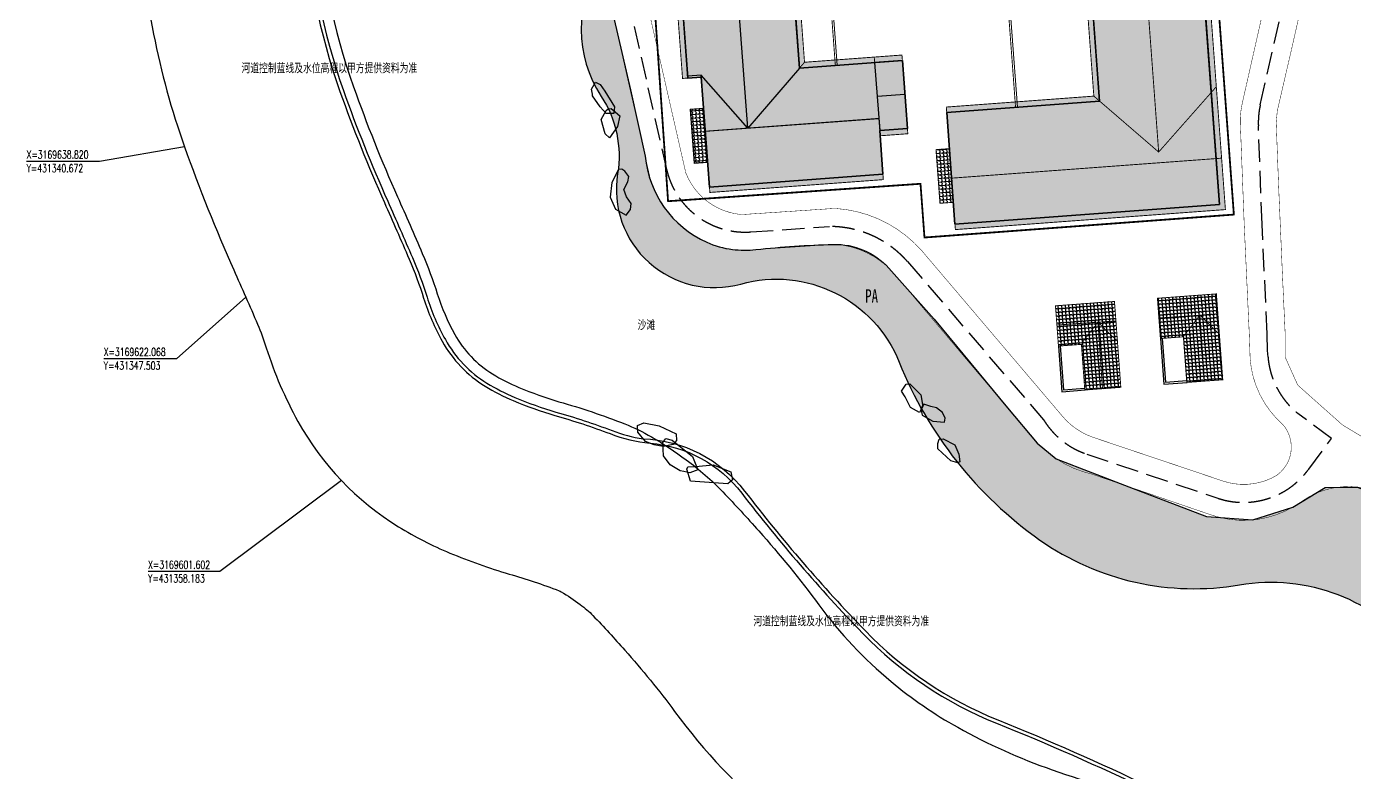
# Model space of a CAD drawing. Header units: millimetres. Extents: x -2430464 to 225692, y -180 to 1805330.
# Drawn here: x -69654 to 78441, y 834546 to 917707 of the extents above; entities that cross this region are included whole.
import ezdxf

# ---------------------------------------------------------------- set-up
doc = ezdxf.new("R2010")
doc.units = ezdxf.units.MM
doc.header["$LTSCALE"] = 1000
for name, pattern in [('!2#$0${ Gas Line }', [0]), ('CENTER', [2, 1.25, -0.25, 0.25, -0.25]), ('DASH', [0.35, 0.25, -0.1])]:
    doc.linetypes.add(name, pattern=pattern)
doc.layers.get('0').update_dxf_attribs({"linetype": 'CONTINUOUS'})
for name, color, linetype in [('00-建筑', 8, 'CONTINUOUS'), ('A建筑-W墙体', 8, 'CONTINUOUS'), ('DIM_COOR', 3, 'CONTINUOUS'), ('LP-002-文字说明', 254, 'CONTINUOUS'), ('LP-003设计水位线', 172, 'CONTINUOUS'), ('LP-007挡墙线', 36, 'CONTINUOUS'), ('LP-008景观石', 37, 'CONTINUOUS'), ('LP-009绿化边线', 82, 'CONTINUOUS'), ('LP-014绿化填充', 88, 'CONTINUOUS'), ('LP-10铺装填充', 251, 'CONTINUOUS'), ('PUB_TEXT', 7, 'CONTINUOUS'), ('RAIL', 163, 'CONTINUOUS'), ('基底轮廓线', 8, 'CONTINUOUS'), ('总图-道路中心线', 8, 'CONTINUOUS'), ('车行道', 8, 'CONTINUOUS')]:
    doc.layers.add(name, color=color, linetype=linetype)
doc.layers.add('堡坎线', color=8, linetype='CONTINUOUS', lineweight=0)
doc.layers.add('红线', color=8, linetype='CONTINUOUS', lineweight=30)
doc.styles.add('_TCH_DIM', font='SIMPLEX.shx', dxfattribs={"width": 0.7, "bigfont": 'GBCBIG.shx'})
doc.styles.add('STYLE1', font='', dxfattribs={"width": 0.7})
doc.styles.get('STYLE1').set_extended_font_data('SimSun')
pattern_1 = [(175.4686425750255, (-27830.4541823864, -59668.44139432907), (-430.3515726713626, -367.1478229532145), [80, -320]), (220.4686425750255, (-27993.11424899101, -59695.67561388016), (-31.60187485967526, -398.7496978198747), [113.137084, -452.5483400000001]), (265.4686425750255, (-28079.18456351757, -59769.10517883301), (367.1478229532145, -430.3515726713626), [399.9999999999999]), (310.4686425750255, (-28152.61412811279, -59683.03486442566), (398.7496978198747, -31.6018748596753), [113.137084, -452.5483400000001]), (202.0336937750255, (-27910.20412194729, -59662.1210193634), (-398.7496977499385, 31.60187451415876), [89.43999999999996, -804.9871907999997]), (148.9035913750255, (-28152.61412811279, -59683.03486442566), (-398.7496976963873, 31.60187518986274), [89.44, -804.9871908])]
pattern_2 = [(175.7652809743309, (-28524.5794121027, -59545.30278968811), (-428.4449728977382, -369.3709587916414), [79.99999999999991, -319.9999999999997]), (220.7652809743309, (-28687.09629964828, -59573.37878513336), (-29.53700705361041, -398.9079658522789), [113.137084, -452.5483399999999]), (265.7652809743309, (-28772.78529393673, -59647.2529759407), (369.3709587916413, -428.4449728977382), [399.9999999999997]), (310.7652809743309, (-28846.65948593616, -59561.56398200989), (398.9079658522789, -29.53700705361046), [113.1370839999999, -452.5483399999998]), (202.3303321743308, (-28604.36100578308, -59539.39538908005), (-398.9079657805548, 29.53700670846063), [89.43999999999991, -804.9871907999992]), (149.2002297743309, (-28846.65948593616, -59561.56398200989), (-398.9079657305026, 29.53700738443279), [89.43999999999994, -804.9871907999996])]

# ---------------------------------------------------------------- blocks, each defined once
blk = doc.blocks.new('asasfagh')
at = {"layer": '基底轮廓线', "linetype": 'DASH', "ltscale": 8000}
for points in [[(431741744.2486806, 3169604746.404943), (431741744.2486796, 3169589546.165534), (431754042.065155, 3169589546.165534), (431754040.6332474, 3169588046.409611), (431775247.6031132, 3169588026.162059), (431775247.6031137, 3169585246.187798), (431778644.4235301, 3169585246.187809), (431778644.4235291, 3169581846.165541), (431820843.1437712, 3169581846.165541), (431820840.612545, 3169591946.187798), (431824243.762876, 3169591946.187797), (431824240.2771578, 3169588046.162337), (431849643.6125288, 3169588046.162515), (431849643.6125278, 3169589546.165708), (431861947.107831, 3169589546.165534), (431861947.10783, 3169608946.165707), (431857043.9669743, 3169608946.555763), (431857043.7600961, 3169612046.165705), (431849443.6125355, 3169612046.165724), (431849443.6125355, 3169600546.519969), (431827144.1078234, 3169600546.51997), (431827143.7600951, 3169611946.165704), (431824443.7601142, 3169611946.397964), (431824443.7601137, 3169624246.165709), (431831794.0985298, 3169624244.765753), (431831794.0985312, 3169633646.16571), (431855593.4056559, 3169633646.149955), (431855593.4056544, 3169616546.165706), (431868093.403059, 3169616546.165706), (431868093.4030585, 3169646146.165706), (431814893.6892519, 3169646146.166622), (431814893.6903205, 3169629146.164), (431820644.1078258, 3169629146.163086), (431820644.1078238, 3169626946.160042), (431804043.7600918, 3169626946.165707), (431804043.7600965, 3169637946.307227), (431795443.7600899, 3169637946.307228), (431795443.7600894, 3169626946.165707), (431778843.7601137, 3169626946.165674), (431778843.7601089, 3169629146.160579), (431784593.8658466, 3169629146.160578), (431784593.8658543, 3169646146.165706), (431739493.4216471, 3169646146.165565), (431739493.4216485, 3169637546.1657), (431742493.4216752, 3169637546.165696), (431742493.4216571, 3169633646.165708), (431767693.4216743, 3169633646.165706), (431767701.8434525, 3169624244.829537), (431775043.760088, 3169624244.829543), (431775043.7600961, 3169611946.194366), (431772344.1078315, 3169611946.165732), (431772344.1078324, 3169604546.1657), (431772344.1078339, 3169600546.51997), (431754244.1221318, 3169600547.117579), (431754244.1221328, 3169607846.014721), (431746644.2486801, 3169607846.014721), (431746644.2486806, 3169604663.790859)], [(431704843.7391272, 3169607646.337431), (431728644.107769, 3169607646.337431), (431728651.9624162, 3169644046.158525), (431704851.5937748, 3169644046.158525)], [(431787043.7113304, 3169609546.516082), (431778843.7113338, 3169609546.516079), (431778843.7113295, 3169624946.16003), (431796742.8821149, 3169624953.939882), (431796745.6671948, 3169618546.282348), (431787043.6111774, 3169618546.26569)], [(431812443.7113285, 3169609546.516084), (431820643.7113247, 3169609546.516083), (431820643.7113261, 3169624946.160035), (431802744.5405412, 3169624953.939884), (431802741.7554622, 3169618546.282349), (431812443.8114786, 3169618546.265692)]]:
    blk.add_lwpolyline(points, close=True, dxfattribs=at)
blk = doc.blocks.new('酒店')
at = {"layer": 'RAIL', "linetype": '!2#$0${ Gas Line }', "extrusion": (0, 0, -1)}
h = blk.add_hatch(dxfattribs=at)
h.set_pattern_fill('弯瓦屋面', color=251, scale=199.9999999999999, angle=4.565368189772732e-10)
h.set_pattern_definition(pattern_2)
h.paths.add_polyline_path([(-35163.04673486948, -149200.2045092583), (-28851.45818328857, -149667.5382704735), (-27939.50408738852, -137351.2684092522), (-30361.73875671625, -137171.9078726768), (-30114.36449223757, -133831.0318002701), (-47666.31539303064, -132531.4023499489), (-51506.10170006752, -184389.1049523354), (-21388.55028021336, -186619.1490154266), (-20376.9079682827, -172956.5537724495), (-36831.86155956984, -171738.1522212029)])
edge = h.paths.add_edge_path(flags=17)
edge.add_line((-30361.73731768131, -137171.9079785347), (-31273.67489546537, -149488.1883025169))
h = blk.add_hatch(dxfattribs=at)
h.set_pattern_fill('弯瓦屋面', color=251, scale=199.9999999999999, angle=4.565368189772732e-10)
h.set_pattern_definition(pattern_2)
h.paths.add_polyline_path([(-2482.658099234104, -139837.8477921486), (-4565.195212244987, -167960.9403839111), (-15435.08017081022, -167155.8823504448), (-16084.9025079608, -175931.968047142), (-12993.36546313763, -176160.8756580353), (-13355.19380629063, -181047.498239994), (5991.834979534149, -182480.1451625824), (6944.278280496597, -169617.0539608002), (9038.795452773571, -169768.7418522835), (10914.27779191732, -144439.67466259), (7024.902946293354, -144151.6871938705), (7290.557573497295, -140561.5022892952)])
at = {"layer": 'RAIL', "extrusion": (0, 0, -1)}
h = blk.add_hatch(dxfattribs=at)
h.set_pattern_fill('弯瓦屋面', color=251, scale=199.9999999999999, angle=90.00000000045652)
h.set_pattern_definition([(265.7652809743309, (-28613.85506498814, -60751.00211429596), (369.3709587916414, -428.4449728977382), [79.99999999999991, -319.9999999999997]), (310.7652809743309, (-28585.77907073498, -60913.51900148392), (398.9079658522789, -29.53700705361043), [113.1370839999999, -452.5483399999998]), (355.7652809743309, (-28511.90487933159, -60999.20799541473), (428.4449728977382, 369.3709587916413), [399.9999999999998]), (40.76528097433093, (-28597.59387379885, -61073.08218717575), (29.53700705361048, 398.9079658522789), [113.1370839999999, -452.5483399999998]), (292.3303321743309, (-28619.76246619225, -60830.78370809555), (-29.53700670846065, -398.9079657805546), [89.43999999999994, -804.9871907999996]), (239.2002297743309, (-28597.59387379885, -61073.08218717575), (-29.53700738443282, -398.9079657305026), [89.43999999999994, -804.9871907999996])])
h.paths.add_polyline_path([(8181.301850020885, -173220.4467053413), (6685.666204214096, -173109.7028641701), (6242.611098051071, -179093.3223590851), (7738.246743619442, -179204.06620121)])
h = blk.add_hatch(dxfattribs=at)
h.set_pattern_fill('弯瓦屋面', color=251, scale=199.9999999999999, angle=90.00000000045652)
h.set_pattern_definition([(265.7652809743309, (-28639.66959369183, -61099.63743305206), (369.3709587916414, -428.4449728977382), [79.99999999999991, -319.9999999999997]), (310.7652809743309, (-28611.5935998559, -61262.15431880951), (398.9079658522789, -29.53700705361043), [113.1370839999999, -452.5483399999998]), (355.7652809743309, (-28537.71940845251, -61347.843313694), (428.4449728977382, 369.3709587916413), [399.9999999999998]), (40.76528097433093, (-28623.40840268135, -61421.71750497818), (29.53700705361048, 398.9079658522789), [113.1370839999999, -452.5483399999998]), (292.3303321743309, (-28645.57699501514, -61179.41902494431), (-29.53700670846065, -398.9079657805546), [89.43999999999994, -804.9871907999996]), (239.2002297743309, (-28623.40840268135, -61421.71750497818), (-29.53700738443282, -398.9079657305026), [89.43999999999994, -804.9871907999996])])
h.paths.add_polyline_path([(-19224.3706073761, -177704.620074749), (-20720.2754842639, -177593.8562984467), (-21163.33058971167, -183577.4757823944), (-19667.4257133007, -183688.2395596504)])
at = {"layer": 'RAIL', "linetype": '!2#$0${ Gas Line }', "extrusion": (0, 0, -1)}
h = blk.add_hatch(dxfattribs=at)
h.set_pattern_fill('弯瓦屋面', color=251, scale=200, angle=-0.2966383988489311)
h.set_pattern_definition(pattern_1)
h.paths.add_polyline_path([(-46814.28377091885, -198574.2873573303), (-47190.88061106205, -203660.3639221191), (-51211.92724311352, -203362.6268672943), (-50503.03907340765, -193788.8356876373), (-43921.05763703585, -194276.1963038445), (-44253.34896659851, -198763.9109196663)])
h = blk.add_hatch(dxfattribs=at)
h.set_pattern_fill('弯瓦屋面', color=251, scale=200, angle=-0.2966383988489311)
h.set_pattern_definition(pattern_1)
h.paths.add_polyline_path([(-35445.40674442053, -199416.0920605659), (-35822.00358462334, -204502.1686253548), (-39843.0502166152, -204204.4315705299), (-39134.16204696894, -194630.6403903961), (-32552.18061053753, -195118.0010070801), (-32884.4719401598, -199605.7156229019)])
for points in [[(-1760.448621928692, -175298.0812888145), (-4082.806741535664, -143933.8434581757)], [(4011.146678805351, -168603.6156916618), (-1760.448621928692, -175298.0812888145), (-6959.171970963478, -169415.9092769623)], [(15759.84365326166, -171541.9306578636), (12668.3069204092, -171770.8424720764)], [(-6686.330837845802, -173100.7274460793), (-8181.966480255127, -173211.471280098), (-7738.911369025707, -179195.0907745361), (-6242.688853740692, -179084.3034787178)], [(-6497.656231701374, -175648.8462495804), (12849.38011145592, -174216.3013854027)]]:
    blk.add_lwpolyline(points)
blk.add_lwpolyline([(12949.06751066446, -175562.6157746315), (16040.60424542427, -175333.7039613724), (15479.39354896545, -167754.3505563736), (12387.85681420565, -167983.2623672485)], close=True)
at = {"layer": 'A建筑-W墙体'}
for points, const_width in [([(35163.04673486948, -149200.2045092583), (28851.45818328857, -149667.5382704735), (27939.50408738852, -137351.2684092522), (30361.73875671625, -137171.9078726768), (30114.36449223757, -133831.0318002701), (47666.31539303064, -132531.4023499489), (51506.10170006752, -184389.1049523354), (21388.55028021336, -186619.1490154266), (20376.9079682827, -172956.5537724495), (36831.86155956984, -171738.1522212029)], 99.9999999999999), ([(2482.658099234104, -139837.8477921486), (4565.195212244987, -167960.9403839111), (15435.08017081022, -167155.8823504448), (16084.9025079608, -175931.968047142), (12993.36546313763, -176160.8756580353), (13355.19380629063, -181047.498239994), (-5991.834979534149, -182480.1451625824), (-6944.278280496597, -169617.0539608002), (-9038.795452773571, -169768.7418522835), (-10914.27779191732, -144439.67466259), (-7024.902946293354, -144151.6871938705), (-7290.557573497295, -140561.5022892952)], 99.9999999999999), ([(46814.28377091885, -198574.2873573303), (47190.88061106205, -203660.3639221191), (51211.92724311352, -203362.6268672943), (50503.03907340765, -193788.8356876373), (43921.05763703585, -194276.1963038445), (44253.34896659851, -198763.9109196663)], 100), ([(35445.40674442053, -199416.0920605659), (35822.00358462334, -204502.1686253548), (39843.0502166152, -204204.4315705299), (39134.16204696894, -194630.6403903961), (32552.18061053753, -195118.0010070801), (32884.4719401598, -199605.7156229019)], 100)]:
    blk.add_lwpolyline(points, close=True, dxfattribs=dict(at, const_width=const_width))
for points in [[(35517.62336826324, -148571.956823349), (28835.89359366894, -149066.6907682419), (28012.5763387084, -137947.4935064316), (30406.04430443048, -137770.2698130608), (30158.67004060745, -134429.3937544823), (47112.25895744562, -133174.0698413849), (50863.43424016237, -183835.0485196114), (21344.24476981163, -186020.7870674133), (20421.21347922087, -173554.9157238007), (37474.52901828289, -172292.2086601257), (35706.02687746286, -148407.9476761818)], [(1884.124995231628, -139882.1659841537), (4011.146678805351, -168603.6156916618), (15479.39354896545, -167754.3505563736), (16040.60424542427, -175333.7039613724), (12949.06751066446, -175562.6157746315), (13310.89585131407, -180449.2383503914), (-6036.140490651131, -181881.7832164764), (-6959.171970963478, -169415.9092769623), (-8455.32719451189, -169523.291665554), (-10315.91563785076, -144395.3719305992), (-6426.540792822838, -144107.3844604492), (-6692.374064266682, -140517.2099957466)], [(1884.124995231628, -139882.1659841537), (4011.146678805351, -168603.6156916618), (15479.38599151373, -167754.2484936714), (16040.5966873765, -175333.6019072533), (12949.05995309353, -175562.5137152672), (13310.88829451799, -180449.1362967491), (-6036.140490651131, -181881.7832164764), (-6944.278280496597, -169617.0539608002), (-8440.43350470066, -169724.4363427162), (-10315.91563785076, -144395.3719305992), (-6426.540792822838, -144107.3844604492), (-6692.374064266682, -140517.2099957466)]]:
    blk.add_lwpolyline(points, close=True, dxfattribs=at)
for points, const_width in [([(44061.88356888294, -177971.4638819695), (41309.41675209999, -140798.4041891098)], 99.9999999999999), ([(-1760.448621928692, -175298.0812888145), (-4082.806741535664, -143933.8434581757)], 99.9999999999999), ([(12993.36546266079, -176160.8756580353), (12343.40369397402, -167384.8500347137)], 99.9999999999999), ([(4565.197609722614, -167960.9727654457), (-1760.448621928692, -175298.0812888145), (-6959.171970963478, -169415.9092769623)], 99.9999999999999), ([(15759.84365326166, -171541.9306578636), (12668.3069204092, -171770.8424720764)], 99.9999999999999), ([(36831.86155956984, -171738.1522212029), (44061.88356888294, -177971.4638819695), (50491.81261271238, -170690.7640552521)], 99.9999999999999), ([(-6685.666207790375, -173109.7028717995), (-8181.301850020885, -173220.4467053413), (-7738.246739327908, -179204.0662002563), (-6242.024223864079, -179093.278904438)], 99.9999999999999), ([(-6497.656231701374, -175648.8462495804), (12849.37255585194, -174216.1993303299)], 99.9999999999999), ([(20720.27547889948, -177593.8562965393), (19224.37060683966, -177704.6200737953), (19667.42571806908, -183688.2395625114), (21163.3305901885, -183577.4757823944)], 99.9999999999999), ([(20963.96907746792, -180885.0263385773), (51081.52049678564, -178654.9822759628)], 99.9999999999999), ([(46513.95941501856, -194084.205757618), (50503.03907340765, -193788.8356876373), (51211.92724311352, -203362.6268672943), (47222.84758472443, -203657.9969382286), (46846.25074452162, -198571.9203739166)], 100), ([(32699.50674778223, -197262.1802549362), (39283.92317968607, -196808.9030203819)], 100), ([(35447.89409631491, -199328.3039159775), (37288.64547306299, -196946.2597579956), (39438.44950962067, -199053.5904402733)], 100), ([(37793.4314841032, -204278.9053301811), (37288.64547306299, -196946.2597579956)], 100), ([(44072.58967554569, -196479.2468485832), (50657.00610744953, -196025.9696140289)], 100), ([(46820.97702407837, -198545.3705096245), (48661.72840082645, -196163.3263516426), (50811.53243738413, -198270.6570339203)], 100), ([(49166.51441186666, -203495.9719238281), (48661.72840082645, -196163.3263516426)], 100)]:
    blk.add_lwpolyline(points, dxfattribs=dict(at, const_width=const_width))
for points in [[(32884.4719401598, -199605.7156229019), (33261.0687802434, -204691.7921872139), (35853.97055822611, -204499.8016409874)], [(33083.92592298985, -199590.947119236), (33445.75425964594, -204477.5697007179), (35839.20205467939, -204300.3476581573)], [(44253.34896659851, -198763.9109196663), (44629.94580668211, -203849.9874839783), (47222.84758472443, -203657.9969382286)], [(44452.80294948816, -198749.1424160004), (44814.63128608465, -203635.7649974823), (47208.07908111811, -203458.5429553986)]]:
    blk.add_lwpolyline(points, dxfattribs=at)
at = {"layer": '堡坎线', "linetype": 'DASH', "ltscale": 2000, "extrusion": (0, 0, -1), "const_width": 99.99999999999994, "flags": 128}
for points in [[(-6353.182665765285, -146069.0484366417), (-8000.07380002737, -168308.2212195396)], [(-26231.80140382051, -147753.0400600433), (-28100.19181489944, -172986.3283333778)]]:
    blk.add_lwpolyline(points, dxfattribs=at)
at = {"layer": '堡坎线', "extrusion": (0, 0, -1), "flags": 128}
for points in [[(-6552.636780440807, -146054.2817101479), (-8199.527651131153, -168293.4509420395)], [(-26431.25538665056, -147738.2715568542), (-28299.64579772949, -172971.5598282814)]]:
    blk.add_lwpolyline(points, dxfattribs=at)
at = {"layer": '总图-道路中心线', "linetype": 'DASH', "ltscale": 10}
blk.add_lwpolyline([(-19117.31085282564, -143508.5618195534), (-10817.43231874704, -179903.0726265907, 0.3693723196138757), (-1424.609024047852, -186880.7219657898), (7339.066656827927, -186277.4182386398, -0.2160224165298918), (16040.75058811903, -190180.0278763771), (31233.65257871151, -207826.9250569344, 0.1757715203444671), (36035.14925909042, -211650.8379063606), (50641.84409415722, -216565.2737727165, 0.3244557994081091), (60728.57318377495, -213412.7214078903), (60798.0020750165, -213319.5473680496), (63338.20660716295, -209910.5757718086), (59592.94490838051, -207119.783747673, -0.2056455822026789), (56255.94824546576, -200849.610145092), (56192.50614380836, -200091.0408291817), (56168.99990308285, -198261.8039989471), (55604.13793718815, -186055.5899934769), (55180.37550717592, -175034.2033958435, -0.06527185480157001), (55395.16892999411, -172704.2650094032), (59155.27542942762, -156068.2781267166)], format="xyb", dxfattribs=at)
at = {"layer": '红线', "linetype": 'CENTER', "ltscale": 200, "const_width": 200}
blk.add_lwpolyline([(-4442.04497385025, -20648.60587978363), (40041.94196778536, -17352.48669528961), (46317.01958835125, -102120.5746436119), (41609.89761346579, -102469.0260057449), (43477.96983975172, -128802.9123835564), (48265.97952091694, -128448.4731941223), (52448.13428020477, -184943.911796093), (17942.84317755699, -187502.1870651245), (17499.46331512928, -181512.7052588463), (-10653.40945905447, -183454.0795474052), (-13243.90523934364, -145849.5394163132), (-18510.76778578758, -146226.4762539864), (-22345.96801716089, -94368.39445543289), (-17166.51925075054, -93984.97843551636), (-19795.80228936672, -58382.26401853561), (-1638.928900659084, -56974.94173336029)], close=True, dxfattribs=at)
at = {"layer": '车行道', "color": 4, "linetype": 'DASH', "ltscale": 5, "const_width": 50}
blk.add_lwpolyline([(61150.40086758137, -156474.7636408806), (58956.40086770058, -166181.7636413574), (57288.15441465378, -173400.9407892227), (57168.82472711802, -174695.3510799408), (57447.67381906509, -181947.7723140717), (57848.82698088884, -191296.8721203804), (58168.40566587448, -198202.7111682892), (58168.40566581488, -200837.9019985199), (59568.40086758137, -203953.7636413574), (64525.40086758137, -208370.7636413574), (72873.40086758137, -213432.7636413574)], dxfattribs=at)
at = {"layer": '车行道', "color": 4, "linetype": 'DASH', "ltscale": 5}
blk.add_lwpolyline([(-3545.77398121357, -11507.72686672211, 100, 100, 0), (-5382.157308340073, -17467.66639280319, 100, 100, 0.09347090485771527), (-5923.037548303604, -22255.6019487381, 100, 100, 0), (-4439.855568826199, -42286.51289319992, 100, 50, -0.3223723010585181), (-9932.97649538517, -51250.10319662094, 50, 50, 0), (-14437.207444489, -53140.10293006897, 50, 50, 0.2435860306477557), (-20578.74957585335, -61344.77912378311, 50, 50, 0), (-24439.33410322666, -98135.57784509659, 50, 50, 0.04479540528453985), (-24466.19206023216, -99923.60390329361, 50, 50, 0), (-21289.81864088774, -142474.2282896042, 50, 50, 0.03744431243174948), (-21067.24724048376, -143953.2505693436, 50, 50, 0), (-12577.16195446253, -181181.8075203896, 50, 50, 0.3207635072881149), (-2140.692978680134, -188934.7517266273, 50, 50, 0), (7957.176358819008, -188256.1676168442, 50, 50, -0.1937547782918897), (14430.33964163065, -191380.1575760841, 50, 50, 0), (30270.83276426792, -210142.524971962, 50, 50, 0.1548228219619258), (36652.69026374817, -213893.4552812576, 50, 50, 0), (50004.07236379385, -218460.8600196838, 50, 50, 0.2426803096958687), (59940.62207096815, -216969.3873038292, 50, 50, -0.3087550294775956), (70084.93338876963, -216703.5044922829, 50, 50, 0)], format="xyseb", dxfattribs=at)
at = {"layer": '车行道', "color": 4, "linetype": 'DASH', "ltscale": 5, "const_width": 50}
blk.add_lwpolyline([(-17167.37446463108, -143063.8730721474), (-8677.289246618748, -180292.4297251701, 0.2883576604599377), (-2415.407835066319, -184944.1964087486), (7957.176358938217, -184256.1676168442, -0.1998387651301194), (17659.21548342705, -188993.0680408478), (33222.90972650051, -207302.8122925758, 0.1389935396294578), (36672.92098939419, -209755.2516593933), (51279.61582452059, -214669.6875257492, 0.2115187946131925), (57122.94911253452, -214083.695874691, 0.4520624909854854), (57921.21120721102, -208367.3496408463, -0.1965391135215928), (54262.90639203787, -201016.2959852219), (54169.59414029121, -198320.8968296051), (53605.9148324728, -186140.2391161919), (53605.9148324728, -186140.2391161919), (53171.77811998129, -174849.0339374542, -0.06527185786539595), (53386.57155823708, -172519.0954432487), (57065.31639313698, -156243.0801687241)], format="xyb", dxfattribs=at)
at = {"color": 251, "linetype": '!2#$0${ Gas Line }', "rotation": 274.2347190771816}
blk.add_blockref('asasfagh', (-3192832105.576907, 196450567.2264423), dxfattribs=at)

msp = doc.modelspace()

# ---------------------------------------------------------------- hatches: boundary and pattern name
at = {"layer": 'LP-014绿化填充'}
h = msp.add_hatch(dxfattribs=at)
h.set_pattern_fill('CROSS', color=256, scale=300)
h.set_pattern_definition([(0, (-431392709.98357, -3168554513.621448), (476.25, 476.25), [238.125, -714.375]), (90, (-431392590.92107, -3168554632.683948), (-476.25, 476.25), [238.125, -714.375])])
edge = h.paths.add_edge_path()
edge.add_line((-5568.233396440744, 924782.9425410461), (-2292.421538501978, 910636.6115750503))
edge.add_line((-2292.421538501978, 910636.6115750503), (-661.3819709718227, 903266.6689590644))
edge.add_arc((11022.71142044663, 904356.2481245231), 11734.78679555747, 185.3276075247512, 245.7326511506785)
edge.add_arc((10245.581310004, 902632.4772438239), 9843.935860911184, 245.7326511506726, 263.0985599049363)
edge.add_arc((10459.95939186215, 904403.6289991569), 11628.01447529941, 263.0985599050099, 276.0771985190621)
edge.add_arc((23416.6470399797, 782706.5172628593), 110756.8814872634, 91.61187642073969, 96.07719851903488, ccw=False)
edge.add_arc((20529.1351480186, 885318.9721512031), 8103.807382597398, 42.35760656375061, 91.61187642087651, ccw=False)
edge.add_line((26517.47650012374, 890778.9595088195), (31552.82635751367, 885100.6952490043))
edge.add_line((31552.82635751367, 885100.6952490043), (39734.06270352006, 875196.981114788))
edge.add_line((39734.06270352006, 875196.981114788), (43070.76450553536, 871271.7554964256))
edge.add_line((43070.76450553536, 871271.7554964256), (45192.08920660615, 869503.4802483749))
edge.add_line((45192.08920660615, 869503.4802483749), (53291.09329202771, 866395.4827875327))
edge.add_line((53291.09329202771, 866395.4827875327), (61932.24216559529, 863079.4369534682))
edge.add_line((61932.24216559529, 863079.4369534682), (67106.41940519214, 862695.9793013763))
edge.add_line((67106.41940519214, 862695.9793013763), (71556.04708388448, 864117.9616440963))
edge.add_line((71556.04708388448, 864117.9616440963), (75184.08825495839, 866322.0569986533))
edge.add_line((75184.08825495839, 866322.0569986533), (78775.99573710561, 866363.5686387252))
edge.add_line((78775.99573710561, 866363.5686387252), (83468.0590249002, 864445.3125285339))
edge.add_line((83468.0590249002, 864445.3125285339), (88762.41805681586, 861386.8592805099))
edge.add_line((88762.41805681586, 861386.8592805099), (98792.21530398726, 857176.3824090194))
edge.add_line((98792.21530398726, 857176.3824090194), (109898.4762350619, 849284.3690504264))
edge.add_line((109898.4762350619, 849284.3690504264), (121207.7284993827, 840222.0656928252))
edge.add_line((121207.7284993827, 840222.0656928252), (128843.565731138, 834238.2831305694))
edge.add_line((128843.565731138, 834238.2831305694), (136834.7595529258, 823671.2660240363))
edge.add_line((136834.7595529258, 823671.2660240363), (140887.5847387016, 819287.6216563415))
edge.add_arc((135878.3184289634, 815146.7128519248), 6499.221083035728, 9.362747587107378, 39.57882935227252, ccw=False)
edge.add_arc((140632.6907469928, 815930.6185230445), 1680.656541189954, -106.6321282555756, 9.362747599996283, ccw=False)
edge.add_arc((146515.6523880661, 835624.2788118552), 22234.23270775437, 197.4512417031884, 253.3678717481941, ccw=False)
edge.add_arc((109617.2126227915, 824024.7581066322), 16444.49190544489, 17.45124170281876, 101.5911556490801)
edge.add_arc((102066.5738891065, 860837.4504174422), 21134.57754083088, 217.9713287356388, 281.59115564923843, ccw=False)
edge.add_arc((69151.09349653125, 835147.5736221503), 20619.44764504783, 37.97132873516203, 99.8211830366825)
edge.add_arc((60541.45932993293, 884882.4028925132), 29855.09091685556, 234.8848741381093, 279.8211830363358, ccw=False)
edge.add_arc((68965.67885836959, 896862.1309584808), 44500.27303249684, 201.877756508213, 234.8848741381967, ccw=False)
edge.add_arc((13968.02409747243, 874778.0133537482), 14765.65545566327, 21.87775650673228, 105.5538373032623)
edge.add_arc((7073.357438236475, 899548.9700426292), 10946.92363790021, 170.7425034059065, 285.55383730367924, ccw=False)
edge.add_arc((-15717.26848950982, 903263.7202586364), 12144.46002229709, 350.7425034052391, 393.2659657749046)
edge.add_arc((5767.314450353384, 917358.1918424796), 13550.70359512087, 146.7753184203703, 213.2659657754011, ccw=False)

# ---------------------------------------------------------------- linework, layer by layer
at = {"layer": 'DIM_COOR', "color": 3}
for p, q in [((-52037.81769964099, 904306.3023313712), (-61536.03341755271, 902665.1360601615)), ((-61536.03341755271, 902665.1360601615), (-69654.03341755271, 902665.1360601615)), ((-45206.53490719199, 887554.2866138648), (-52929.04061660171, 880662.5950674247)), ((-52929.04061660171, 880662.5950674247), (-61047.04061660171, 880662.5950674247)), ((-34527.34304013848, 867088.8242797088), (-48109.23119589686, 856941.1416305732)), ((-48109.23119589686, 856941.1416305732), (-56095.23119589686, 856941.1416305732))]:
    msp.add_line(p, q, dxfattribs=at)
at = {"layer": 'LP-003设计水位线', "color": 172, "linetype": 'Continuous', "elevation": -399406.105136265}
for points in [[(-37114.17447051406, 930799.6193894576, 0.07279953180669774), (-33189.29439428449, 910994.5883006286, 0.01983038987451865), (-28282.59629037976, 898732.5686248969, -0.003665614306000512), (-25516.19866600633, 892418.8879059982, -0.02516510985165992), (-23843.06929084659, 887909.8468250465, 0.05061719903734162), (-21899.88815262914, 883391.3596629333, 0.1285110651506626), (-17673.55996748805, 878970.5443991851, 0.03945112837859437), (-14751.01851424575, 877473.4581231307, 0.026086910828798), (-10276.96976354718, 875878.8309697341, -0.02459409892166835), (-2947.220394402742, 873406.8853382301, -0.03848127495164281), (42.7388713657856, 871957.5047229957, -0.02719430615402734), (3912.327330559492, 869407.465568943, -0.0464264056188512), (8007.330230206251, 865815.0785850715, -0.01019286797663583), (12007.64843264222, 861469.7288521957, -0.02348793578162757), (18717.52243974805, 853220.2148303222, 0.06015449963303363), (26768.38444277644, 844682.1067904662, 0.04629609161612622), (34200.53215441108, 839574.8717669677, 0.04366138162945994), (44725.81502100825, 834845.7864503097, 0.009008379002571102), (56703.28742954135, 830916.497181816, -0.009542793943168365)], [(-57088.88056382537, 929794.0765089225, 0.07279953180691652), (-52037.81769964099, 904306.3023313712, 0.01983038987459853), (-46541.96979489923, 890571.9755567741, -0.003665614305992461), (-43893.25897696614, 884526.8885187339, -0.02516510985095591), (-42920.04886320233, 881904.112032814, 0.0506171990361091), (-39381.17922070622, 873675.1637720298, 0.1285110651501092), (-28165.89335104823, 861943.7731208038, 0.03945112837836016), (-22438.72795912623, 859010.0043973159, 0.0267160674498858), (-15842.17989978194, 856668.2266167831, -0.02509581463517366), (-10262.40030959249, 854792.6933650207, -0.03848127494375704), (-10038.53238663077, 854684.1735495757, -0.02838767987233453), (-7897.536736279726, 853265.9332336616, -0.05006541903610454), (-6484.057869821787, 852030.7589225005, -0.01047653077814764), (-2939.704383403063, 848181.355450077, -0.02365394407730046), (2626.424443036318, 841342.6492017936, 0.06015449963254483), (13966.86397334933, 829315.8751877975, 0.04629609161683913)]]:
    msp.add_lwpolyline(points, format="xyb", dxfattribs=at)
at = {"layer": 'LP-007挡墙线', "linetype": 'Continuous', "elevation": -399406.105136265, "flags": 128}
for points in [[(-19466.9587996304, 1085277.131984634, 0.05907287915059892), (-24597.58724668622, 1070851.767145557, 0.04558308982601254), (-26513.0844091475, 1056491.16125576, 0.006405415645513489), (-26816.25308552384, 1045926.661773128, 0.01290355649856172), (-26582.91848883033, 1022423.057261391, -0.03375373748141951), (-26854.48202368617, 1013872.450519962, -0.03648925480357407), (-29522.00382342935, 993676.2521542739, -0.003456910827836071), (-31472.09182199836, 984579.7213362884, -0.004293231692229738), (-33648.89625498652, 975141.8224786948, 0.009616485241444522), (-35407.49270507693, 967128.5247549247, 0.005360977491451975), (-36822.69859960675, 959611.1757659148, 0.02616924543857628), (-38560.75835892558, 945555.6722387504, 0.03026026245478824), (-38712.15095797181, 930719.1759590339, 0.07279953180717796), (-34697.17625871301, 910459.5254229736, 0.01983038987379607), (-29743.34617075324, 898079.7211798858, -0.003665614306229812), (-26986.36349090934, 891787.5279549789, -0.0251651098526612), (-25369.22765669227, 887429.3880414199, 0.05061719903681619), (-23298.39143809676, 882614.0639914703, 0.1285110651481156), (-18512.94663819671, 877608.40269701, 0.03945112837687061), (-15366.03526982665, 875996.3818253707, 0.02615384743628172), (-10722.73929134011, 874342.1321453284, -0.02100034919277798), (-4575.339718729258, 872318.8955859374)], [(-19108.48865655065, 1085099.651967449, 0.05907287914975469), (-24207.55444535613, 1070763.029251499, 0.04558308982609867), (-26113.42880490422, 1056474.566136284, 0.006405415645656089), (-26416.30350914598, 1045920.31068079, 0.01290355649854687), (-26183.17383059859, 1022437.347405357, -0.03372106423033747), (-26455.62473508716, 1013841.115683479, -0.036474945500171), (-29130.31982675195, 993595.1124796104, -0.003456910827700915), (-31081.5672173202, 984493.1734704208, -0.004293231692300126), (-33259.91543081403, 975048.5812944602, 0.009616485241520728), (-35015.21398630738, 967050.3109020423, 0.005360977491305564), (-36428.83300235868, 959541.3911594581, 0.02616924543855564), (-38161.75780376792, 945527.4134883117, 0.0302602624554393), (-38312.65683612227, 930739.2868165206, 0.07279953180668504), (-34320.20579257607, 910593.2911423873, 0.01983038987411813), (-29378.15870067477, 898242.9330410194, -0.003665614306119282), (-26618.82228466868, 891945.3679427337, -0.02516510985178592), (-24987.68806520104, 887549.5027374458, 0.05061719903810855), (-22948.76561668515, 882808.387909336, 0.1285110651461265), (-18303.09997048974, 877948.938122673, 0.0394511283781946), (-15212.28108093143, 876365.6508998107, 0.02613499555014795), (-10611.75312379003, 874726.4426802825, -0.02126218625162217), (-4356.611728042364, 872663.9216098022, -0.02126218625162217)], [(-4575.339718729258, 872318.8955859374, 0.06746111910629893), (-118.0889965593815, 871249.1677092742, 0.05410627638035626)], [(-4356.611728042364, 872663.9216098022, 0.05410627637993169), (-886.6541902124882, 871748.9335850906, -0.2995013942742762)], [(-886.6541902124882, 871748.9335850906, -0.2235484708979649), (10427.93354859948, 865922.0694927406, 0.02831721352953453), (23861.32708570361, 850355.9141291808, 0.1056770488424358), (38682.88725379109, 840397.2676872443, -0.01676622383277251), (55563.85493257642, 832968.2580084037, 0.02050764684722494), (76772.10988852382, 824261.180043621, -0.05545261926260608), (96469.10172334313, 809381.5200480651, 0.04776080514386995), (114802.3751331866, 795558.8003491592, -0.006335543231456723), (131013.0398630798, 785321.8008574676, -0.01524841191751544), (163454.8448344767, 762819.8809670638, 0.1626730249879939), (171282.4921505749, 760274.4652828407, 0.02481477255590009), (177792.249353081, 760650.7775072288, 0.06716198883822497)]]:
    msp.add_lwpolyline(points, format="xyb", dxfattribs=at)
at = {"layer": 'LP-007挡墙线', "linetype": 'Continuous', "flags": 128}
msp.add_lwpolyline([(-118.0889965593815, 871249.1677092742, -0.2140208550050225), (10110.80367204547, 865678.2895893287, 0.02831721352968644), (23573.774646312, 850077.8609065246, 0.1056770488426983), (38534.13050141931, 840025.9572662544, -0.01676622383264016), (55390.55161973834, 832607.750086708, 0.02090777343645022), (76503.35222753882, 823944.9034971427, -0.05595875989140021), (96198.94805631042, 809086.5336140823, 0.04776080514360354), (114593.0999853313, 795217.91339962, -0.006335543231505994), (130795.1941349208, 784986.3262104224, -0.01524841191749039), (163216.9565805495, 762498.3079914283, 0.1626730249939051), (171285.7416301668, 759874.4784816932, 0.0248147725559038), (177835.1119031608, 760253.0806354713, 0.0248147725559038)], format="xyb", dxfattribs=at)
at = {"layer": 'LP-008景观石', "color": 37, "linetype": 'Continuous', "elevation": -399665.2262947477, "flags": 128}
for points in [[(-6640.885687798262, 910744.5071214866), (-6191.513867646456, 911507.97346632), (-5697.189340382814, 911238.5144867133), (-5157.935990840197, 910519.958737297), (-4079.417348653078, 908768.4776639175), (-4169.298878401518, 908005.0113200378), (-5023.12563893199, 908005.0113200378), (-5697.189340084791, 908768.4776634406), (-6551.016100913286, 909981.0407776069), (-6551.016100734472, 910160.6785682868)], [(-4438.847924917936, 908576.7003883552), (-3482.898262351751, 907761.840797348), (-3735.942356437445, 906581.7001132201), (-4635.665306001902, 905317.2620286178), (-5141.753493696451, 905738.7398609351), (-5563.501611858606, 907340.3629650306), (-5029.28812494874, 908351.9134329986), (-4804.357387691736, 908548.5997237395)], [(-3636.375214368105, 901782.9831275176), (-4362.820046156645, 900330.9931868743), (-4560.95113530755, 898681.0048264693), (-3966.581753224134, 897361.0123042297), (-2777.831046372652, 896668.0155414771), (-2315.549057513475, 897295.011301918), (-2216.48351290822, 897988.0080651473), (-2744.809198349714, 898714.0007404517), (-3041.993889302015, 899538.9949201774), (-2612.733748584986, 900396.9896015357), (-2480.646355718374, 900990.9894479942), (-2942.940287619829, 901584.9847072791), (-3281.435131579638, 901792.4570645522)], [(27916.35304811597, 877073.0308527183), (28449.0139708221, 877827.1608947944), (28848.51264867187, 877871.5209459495), (30068.36241206527, 876660.1231488418), (30290.54630497098, 875327.8764433097), (29929.50345024467, 874689.5073689651), (28929.68787512183, 875244.6113104057), (28318.69411286712, 876410.327752037)], [(31207.04889246821, 875327.8764456939), (30429.40526685119, 875605.4284137916), (30068.36241230369, 875133.5896047782), (30235.00033167005, 874384.2034129333), (31429.22084185481, 873718.0823544692), (32734.53329828382, 873607.0606488418), (32790.07927182317, 874051.1428841781), (32484.58239045739, 874661.755383892), (31818.04265424609, 875189.1027516555)], [(355.850499778986, 871082.2752470206), (-632.6937001645565, 871430.3799671363), (-1468.675633519888, 872478.9882339668), (-1503.805684179068, 873235.1399730872), (-827.6457692086697, 873529.167542858), (899.4001206457615, 873181.8531607818), (2786.951869636774, 872315.9471887778), (2822.090341478586, 871559.7858180236), (2451.562239080667, 871104.4740070533), (1330.208055406809, 870871.8264335822)], [(3226.827993303537, 868168.8500332069), (2140.839282900095, 868837.3158272933), (1367.033339887857, 869845.9097475242), (1291.276632219553, 871341.7924622726), (1633.809583574533, 871762.1163105201), (2359.996601969004, 871596.8432821464), (4620.812173753977, 869767.741316719), (5212.496096998453, 868278.0025133323), (4304.182333856821, 867962.142547531), (3658.202467352152, 868097.0066141319)], [(32561.87620642781, 871747.2876486015), (33868.71734145284, 871068.095766468), (34316.19025561213, 870031.7800115775), (34438.25763741136, 869177.8731173705), (34194.12287399173, 869055.8864177894), (33409.43299564719, 869299.859815998), (31962.10867789388, 870624.2842153739), (31962.10867783427, 871234.2177113723), (32119.04904201627, 871687.310510559)], [(4939.763017207384, 868646.5526594352), (6923.486355215311, 868826.7318181228), (8907.22163555026, 868069.9729298782), (9087.557949453592, 867169.0633753967), (8546.537065297365, 866736.629724903), (4398.742133170366, 867024.9172953796), (3965.923037201166, 868358.2605013084), (4110.204031139612, 868610.5149931144)]]:
    msp.add_lwpolyline(points, close=True, dxfattribs=at)
at = {"layer": 'LP-009绿化边线', "linetype": 'Continuous', "elevation": -399665.2262947477, "flags": 128}
msp.add_lwpolyline([(-5568.233396440744, 924782.9425410461, 0.2985436728065561), (-5562.880586236715, 909925.2752980422, -0.1877025429251171), (-3730.986093610525, 901310.0202917289, 0.5475482864599475), (10008.70628646016, 889002.9345664214, -0.3822432876523776), (27670.27160790563, 880280.103338642, 0.1450248090546775), (43368.17749962211, 860461.0015234184, 0.1986234828644009), (65633.95582666993, 855464.8412484359, -0.2766191522635496), (85405.79041853547, 847834.0407885741, 0.2849510267404399), (106313.0749907196, 840133.8855981063, -0.3845646457074915), (125304.8057405055, 828956.363950653, 0.2489416542492634), (140151.6436588466, 814320.2769107055, 0.5542798236453222), (142290.957823962, 816204.035260601, 0.1326117930801002), (140887.5847387016, 819287.6216563415)], format="xyb", dxfattribs=at)
at = {"layer": 'LP-10铺装填充', "elevation": -399665.2262947477}
msp.add_lwpolyline([(-5568.233396440744, 924782.9425410461), (-2292.421538501978, 910636.6115750503), (-661.3819709718227, 903266.6689590644, 0.269844317108129), (6199.773773342371, 893658.3748034667, 0.07591842367180351), (9062.716344922781, 892859.8673719596, 0.05669060845433625), (11690.99815967679, 892840.9621705245, -0.01948610897936367), (20301.1844471395, 893419.5729049873, -0.2182833273408106), (26517.47650012374, 890778.9595088195), (31552.82635751367, 885100.6952490043), (39734.06270352006, 875196.981114788), (43070.76450553536, 871271.7554964256), (45192.08920660615, 869503.4802483749), (53291.09329202771, 866395.4827875327), (61932.24216559529, 863079.4369534682), (67106.41940519214, 862695.9793013763), (71556.04708388448, 864117.9616440963), (75184.08825495839, 866322.0569986533), (78775.99573710561, 866363.5686387252), (83468.0590249002, 864445.3125285339), (88762.41805681586, 861386.8592805099), (98792.21530398726, 857176.3824090194), (109898.4762350619, 849284.3690504264), (121207.7284993827, 840222.0656928252), (128843.565731138, 834238.2831305694)], format="xyb", dxfattribs=at)

# ---------------------------------------------------------------- block references
at = {"layer": '00-建筑'}
msp.add_blockref('酒店', (12545.03009691834, 1081689.24934618, -432010.2262947477), dxfattribs=at)

# ---------------------------------------------------------------- texts
at = {"layer": 'LP-002-文字说明', "color": 6, "char_height": 1000, "attachment_point": 1, "style": 'STYLE1'}
for s, insert, width in [('河道控制蓝线及水位高程以甲方提供资料为准', (-45682.28908905387, 913604.540827198), 24924.11289850384), ('沙滩', (-1508.762920111418, 884963.455896778, 566177.0053712579), 8272.091798399983), ('河道控制蓝线及水位高程以甲方提供资料为准', (11409.29188719392, 851944.1349949073), 24924.11289850384)]:
    msp.add_mtext(s, dxfattribs=dict(at, insert=insert, width=width))
at = {"layer": 'LP-009绿化边线', "linetype": 'Continuous', "insert": (23879.91431578994, 888423.7755984496, -1173545.700552385), "char_height": 1500, "width": 10368.11015280546, "attachment_point": 1, "style": 'STYLE1'}
msp.add_mtext('PA', dxfattribs=at)
at = {"layer": 'PUB_TEXT', "color": 7, "style": '_TCH_DIM', "width": 0.7058823529411765}
for s, p in [('X=3169638.820', (-69654.03341755271, 902980.1360601615)), ('Y=431340.672', (-69654.03341755271, 901457.6360601615)), ('X=3169622.068', (-61047.04061660171, 880977.5950674247)), ('Y=431347.503', (-61047.04061660171, 879455.0950674247)), ('X=3169601.602', (-56095.23119589686, 857256.1416305732)), ('Y=431358.183', (-56095.23119589686, 855733.6416305732))]:
    msp.add_text(s, height=892.5, dxfattribs=at).set_placement(p)

doc.saveas('drawing.dxf')
